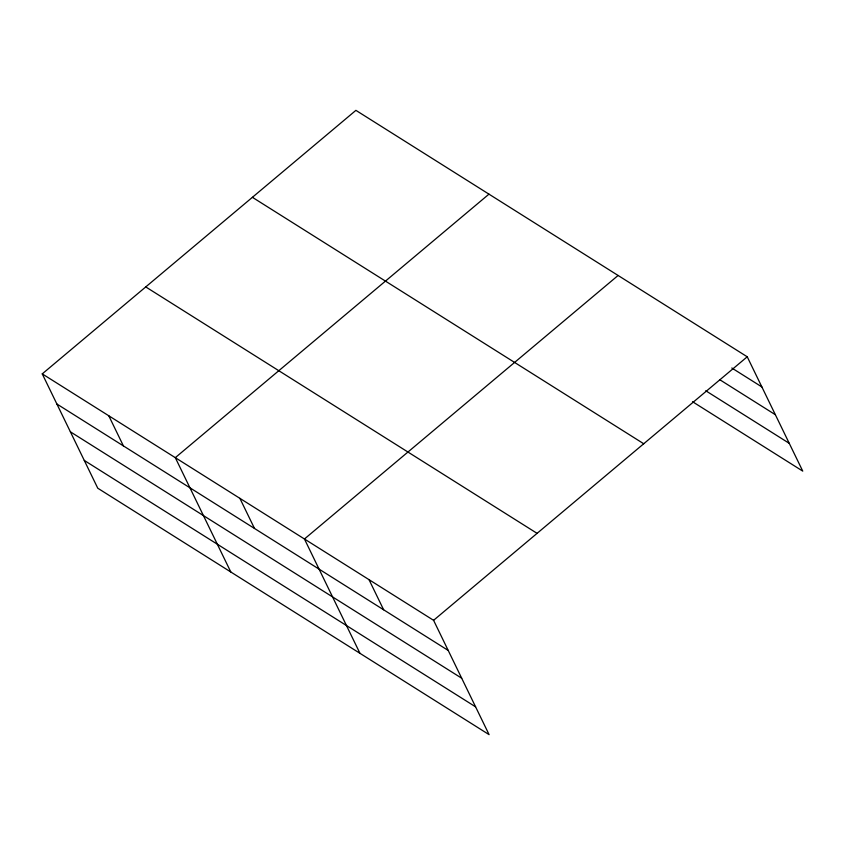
<?xml version="1.0" encoding="UTF-8"?>
<svg xmlns="http://www.w3.org/2000/svg" width="845" height="845" viewBox="0 0 845 845"><rect width="100%" height="100%" fill="white"/><g stroke="black" fill="none" stroke-linecap="round" stroke-linejoin="round"><path stroke-width="1.27" d="M42.25 373.881L433.58 620.314L489.097 734.643L97.766 488.209L42.25 373.881L355.903 110.357L747.234 356.791L802.75 471.119L692.541 401.713M488.959 194.149L175.306 457.663L230.812 571.991M618.096 275.47L304.443 538.994L359.959 653.322M433.58 620.314L747.234 356.791M731.812 367.997L761.873 386.936M719.697 379.658L775.361 414.715M705.765 390.76L789.262 443.34M252.401 197.318L643.732 443.752M145.752 286.92L537.082 533.353M56.89 404.016L448.209 650.449M70.378 431.806L461.708 678.229M84.278 460.43L475.608 706.853M369.011 579.649L383.641 609.794M239.874 498.328L254.503 528.463M108.773 415.772L123.412 445.917"/></g></svg>
